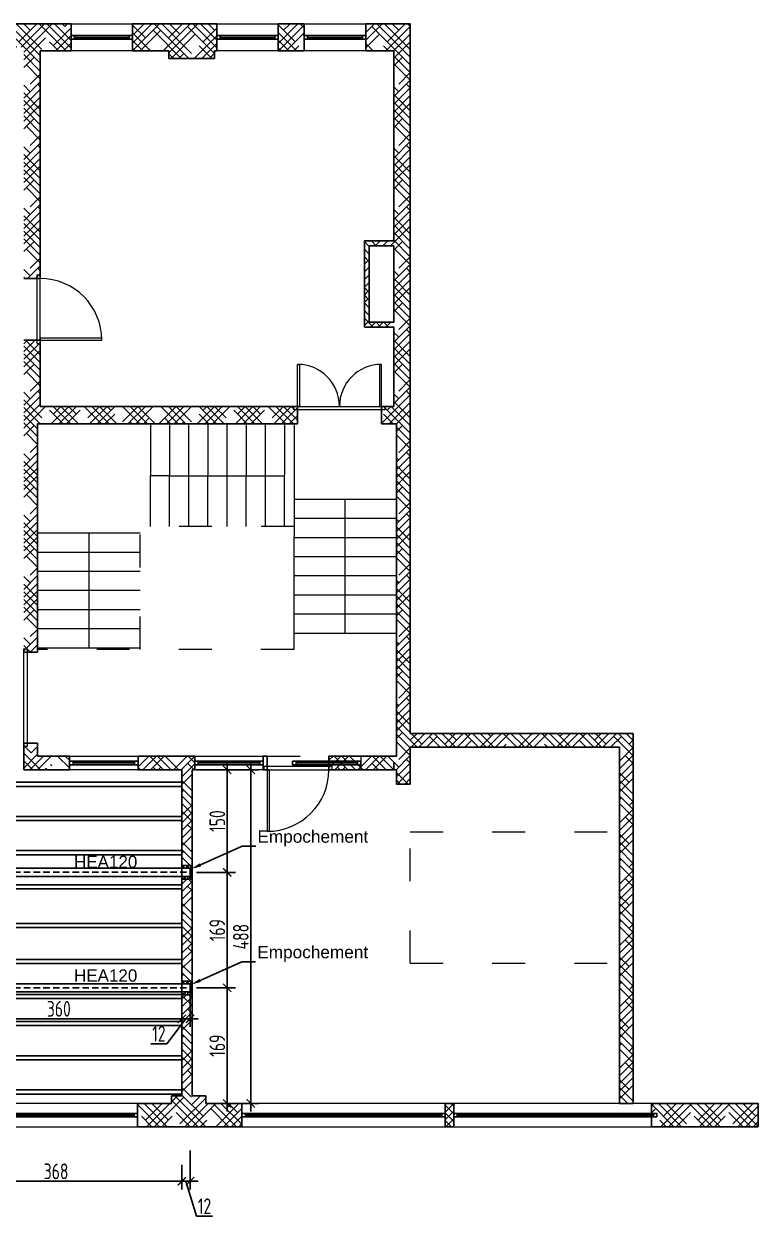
# Model space of a CAD drawing. Header units: millimetres. Extents: x -14819 to 43195, y -10328 to 20814.
# Drawn here: x 22505 to 23579, y 9050 to 10794 of the extents above; entities that cross this region are included whole.
import ezdxf
from ezdxf import colors
from ezdxf.entities.mleader import LeaderData, LeaderLine
from ezdxf.math import Vec2, Vec3

# ---------------------------------------------------------------- set-up
doc = ezdxf.new("R2010")
doc.units = ezdxf.units.MM
doc.header["$PDMODE"] = 3
doc.linetypes.add('ACAD_ISO03W100', pattern=[30, 12, -18])
doc.linetypes.add('CACHE', pattern=[9.525, 6.35, -3.175])
for name, color, linetype, lineweight in [('-SOCNA- Fer- Coffrage', 173, 'Continuous', 25), ('01 - Gros Oeuvre', 7, 'Continuous', 25), ('Escalier', 8, 'Continuous', 18), ('Menuiserie_cps', 7, 'Continuous', 15), ('MR_topo', 7, 'Continuous', 5), ('Mur_coupe', 7, 'Continuous', 25), ('Mur_projeté', 8, 'ACAD_ISO03W100', 18), ('Mur_vu', 8, 'Continuous', 18)]:
    doc.layers.add(name, color=color, linetype=linetype, lineweight=lineweight)
doc.layers.add('Menuiserie_seuil', color=8, linetype='Continuous', lineweight=9, plot=False)
doc.styles.add('-ST-Arial', font='arial.ttf')
doc.styles.add('-ST-Isocp', font='isocp.shx', dxfattribs={"width": 0.8})
doc.styles.add('Arial 1.0', font='arial.ttf', dxfattribs={"width": 0.99, "height": 0.2})
doc.linetypes.add('ZIGZAG', pattern='A,0.00254,-5.08,[131,ltypeshp.shx,S=5.08,R=0,X=-5.08,Y=0],-10.16,[131,ltypeshp.shx,S=5.08,R=180,X=5.08,Y=0],-5.08', length=20.32254)
doc.dimstyles.new('-ST-100s', dxfattribs={"dimtxt": 23, "dimasz": 12, "dimexe": 12, "dimexo": 15, "dimgap": 3, "dimtad": 1, "dimdec": 1, "dimrnd": 0.5, "dimdsep": 46, "dimtxsty": '-ST-Isocp', "dimblk": 'ARCHTICK', "dimcen": 5, "dimdle": 12, "dimclrd": 30, "dimclre": 30, "dimclrt": 6, "dimadec": 1, "dimazin": 0, "dimtfac": 1, "dimtdec": 1, "dimtofl": 0, "dimtmove": 0, "dimatfit": 3, "dimfxl": 45, "dimfxlon": 1, "dimtolj": 1, "dimtzin": 0, "dimlwd": -1, "dimarcsym": 0})
pattern_1 = [(45, (-44921.253, 11733.23), (16.8379802, 28.0633004), [127, -63.5]), (135, (-44921.253, 11733.23), (16.8379802, -28.0633004), [127, -63.5])]

# ---------------------------------------------------------------- blocks, each defined once
blk = doc.blocks.new('A$C06A332AF')
at = {"color": 8}
for points in [[(-1392.6, -575.6), (-1392.6, -580.6), (-1397.6, -580.6), (-1397.6, -575.6), (-1307.6, -575.6), (-1307.6, -580.6), (-1312.6, -580.6), (-1312.6, -575.6), (-1312.6, -578.1), (-1392.6, -578.1), (-1392.6, -580.6), (-1312.6, -580.6)], [(-1179.6, -575.6), (-1179.6, -580.6), (-1184.6, -580.6), (-1184.6, -575.6), (-1094.6, -575.6), (-1094.6, -580.6), (-1099.6, -580.6), (-1099.6, -575.6), (-1099.6, -578.1), (-1179.6, -578.1), (-1179.6, -580.6), (-1099.6, -580.6)], [(-1051.6, -575.6), (-1051.6, -580.6), (-1056.6, -580.6), (-1056.6, -575.6), (-966.6, -575.6), (-966.6, -580.6), (-971.6, -580.6), (-971.6, -575.6), (-971.6, -578.1), (-1051.6, -578.1), (-1051.6, -580.6), (-971.6, -580.6)], [(-1592.3, -2151.9), (-1592.3, -2156.9), (-1597.3, -2156.9), (-1597.3, -2151.9), (-1300.3, -2151.9), (-1300.3, -2156.9), (-1305.3, -2156.9), (-1305.3, -2151.9), (-1305.3, -2154.4), (-1592.3, -2154.4), (-1592.3, -2156.9), (-1305.3, -2156.9)], [(-1142.6, -2151.9), (-1142.6, -2156.9), (-1147.6, -2156.9), (-1147.6, -2151.9), (-850.6, -2151.9), (-850.6, -2156.9), (-855.6, -2156.9), (-855.6, -2151.9), (-855.6, -2154.4), (-1142.6, -2154.4), (-1142.6, -2156.9), (-855.6, -2156.9)], [(-833, -2151.9), (-833, -2156.9), (-838, -2156.9), (-838, -2151.9), (-541, -2151.9), (-541, -2156.9), (-546, -2156.9), (-546, -2151.9), (-546, -2154.4), (-833, -2154.4), (-833, -2156.9), (-546, -2156.9)]]:
    blk.add_lwpolyline(points, dxfattribs=at)
at = {"color": 9}
for points in [[(-1394.6, -1636.9), (-1394.6, -1641.9), (-1399.6, -1641.9), (-1399.6, -1636.9), (-1299.6, -1636.9), (-1299.6, -1641.9), (-1304.6, -1641.9), (-1304.6, -1636.9), (-1304.6, -1639.4), (-1394.6, -1639.4), (-1394.6, -1641.9), (-1304.6, -1641.9)], [(-1211.6, -1636.9), (-1211.6, -1641.9), (-1216.6, -1641.9), (-1216.6, -1636.9), (-1116.6, -1636.9), (-1116.6, -1641.9), (-1121.6, -1641.9), (-1121.6, -1636.9), (-1121.6, -1639.4), (-1211.6, -1639.4), (-1211.6, -1641.9), (-1121.6, -1641.9)], [(-1068.6, -1636.9), (-1068.6, -1641.9), (-1073.6, -1641.9), (-1073.6, -1636.9), (-973.6, -1636.9), (-973.6, -1641.9), (-978.6, -1641.9), (-978.6, -1636.9), (-978.6, -1639.4), (-1068.6, -1639.4), (-1068.6, -1641.9), (-978.6, -1641.9)]]:
    blk.add_lwpolyline(points, dxfattribs=at)
at = {"layer": 'Escalier', "color": 9}
for p, q in [((-1281.6, -1143.4), (-1281.9, -1293.4)), ((-1253.6, -1143.4), (-1253.9, -1293.4)), ((-1225.6, -1143.4), (-1225.9, -1293.5)), ((-1197.6, -1143.4), (-1197.9, -1293.5)), ((-1169.6, -1143.4), (-1169.9, -1293.6)), ((-1141.6, -1143.4), (-1141.9, -1293.6)), ((-1113.6, -1143.4), (-1113.9, -1293.7)), ((-1085.6, -1143.4), (-1085.9, -1293.7)), ((-1253.8, -1219.4), (-1281.8, -1219.4)), ((-1085.8, -1219.7), (-1253.8, -1219.7)), ((-1071.9, -1253.4), (-921.6, -1253.4)), ((-996.9, -1281.4), (-996.9, -1253.4)), ((-1071.9, -1281.4), (-921.6, -1281.4)), ((-996.9, -1449.4), (-996.9, -1281.4)), ((-1296.6, -1303.4, -195), (-1446.6, -1303.4, -195)), ((-1371.6, -1303.4, -195), (-1371.6, -1443.4, -195)), ((-1071.9, -1309.4), (-921.6, -1309.4)), ((-1296.6, -1331.4, -195), (-1446.6, -1331.4, -195)), ((-1071.9, -1337.4), (-921.6, -1337.4)), ((-1296.6, -1359.4, -195), (-1446.6, -1359.4, -195)), ((-1071.9, -1365.4), (-921.6, -1365.4)), ((-1296.6, -1387.4, -195), (-1446.6, -1387.4, -195)), ((-1071.9, -1393.4), (-921.6, -1393.4)), ((-1296.6, -1415.4, -195), (-1446.6, -1415.4, -195)), ((-1071.9, -1421.4), (-921.6, -1421.4)), ((-1296.6, -1443.4, -195), (-1446.6, -1443.4, -195)), ((-1371.6, -1443.4, -195), (-1371.5, -1471.4, -195)), ((-1071.9, -1449.4), (-921.6, -1449.4)), ((-1296.6, -1471.4, -195), (-1446.6, -1471.4, -195))]:
    blk.add_line(p, q, dxfattribs=at)
at = {"layer": 'Menuiserie_cps', "color": 9, "lineweight": 9}
for points in [[(-1352.6, -1017.9), (-1442.6, -1017.9), (-1442.6, -1020.9)], [(-1442.6, -1020.9), (-1352.6, -1020.9)], [(-1110.6, -1649.4), (-1110.6, -1739.4)], [(-1107.6, -1739.4), (-1107.6, -1649.4), (-1110.6, -1649.4)]]:
    blk.add_lwpolyline(points, dxfattribs=at)
for points in [[(-1066.6, -1117.9), (-1066.6, -1056.4), (-1063.6, -1056.4), (-1063.6, -1117.9)], [(-943.6, -1117.9), (-943.6, -1056.4), (-946.6, -1056.4), (-946.6, -1117.9)]]:
    blk.add_lwpolyline(points, close=True, dxfattribs=at)
at = {"layer": 'Menuiserie_cps', "color": 8, "lineweight": 9}
blk.add_arc((-1442.6, -1020.9), 90, 0, 90, dxfattribs=at)
at = {"layer": 'Menuiserie_cps', "color": 9, "lineweight": 9}
for centre, radius, start, end in [((-1066.6, -1117.9), 61.5, 0, 90), ((-943.6, -1117.9), 61.5, 90, 180), ((-1110.6, -1649.4), 90, 270, 0)]:
    blk.add_arc(centre, radius, start, end, dxfattribs=at)
at = {"layer": 'Menuiserie_seuil', "color": 8}
blk.add_lwpolyline([(-1442.6, -1025.9), (-1442.6, -925.9), (-1447.6, -925.9), (-1447.6, -1025.9)], close=True, dxfattribs=at)
at = {"layer": 'Menuiserie_seuil', "color": 9}
for points in [[(-1071.6, -1117.9), (-938.6, -1117.9), (-938.6, -1122.9), (-1071.6, -1122.9)], [(-1466.6, -1615.4), (-1466.6, -1472.4), (-1461.6, -1472.4), (-1461.6, -1615.4)], [(-1115.6, -1649.4), (-1015.6, -1649.4), (-1015.6, -1644.4), (-1115.6, -1644.4)]]:
    blk.add_lwpolyline(points, close=True, dxfattribs=at)
at = {"layer": 'Mur_projeté', "color": 9, "ltscale": 4}
for p, q in [((-1296.6, -1473.4, -390), (-1296.6, -1293.7, -390)), ((-1071.5, -1293.7), (-1296.6, -1293.7)), ((-1071.9, -1473.4), (-1446.6, -1473.4)), ((-1110.6, -1629.4), (-1020.6, -1629.4)), ((-973.6, -1629.4), (-973.6, -1649.4)), ((-901.6, -1740.3), (-595.6, -1740.3)), ((-901.6, -1932.4), (-901.6, -1740.3)), ((-901.6, -1932.4), (-595.6, -1932.4))]:
    blk.add_line(p, q, dxfattribs=at)
at = {"layer": 'Mur_vu', "color": 8}
for p, q in [((-1397.6, -558.4), (-1307.6, -558.4)), ((-1184.6, -558.4), (-1094.6, -558.4)), ((-1056.6, -558.4), (-966.6, -558.4)), ((-1307.6, -597.9), (-1397.6, -597.9)), ((-1094.6, -597.9), (-1184.6, -597.9)), ((-966.6, -597.9), (-1056.6, -597.9)), ((-1300.3, -2137.4), (-1597.3, -2137.4)), ((-850.6, -2137.4), (-1147.6, -2137.4)), ((-548.7, -2137.4), (-838, -2137.4)), ((-1597.3, -2171.4), (-1300.3, -2171.4)), ((-1147.6, -2171.4), (-850.6, -2171.4)), ((-838, -2171.4), (-548.7, -2171.4))]:
    blk.add_line(p, q, dxfattribs=at)
at = {"layer": 'Mur_vu', "color": 9}
for p, q in [((-1071.2, -1143.4), (-1071.9, -1473.4)), ((-1399.6, -1629.4), (-1299.6, -1629.4)), ((-1216.6, -1629.4), (-1116.6, -1629.4)), ((-1299.6, -1649.4), (-1399.6, -1649.4)), ((-1116.6, -1649.4), (-1216.6, -1649.4))]:
    blk.add_line(p, q, dxfattribs=at)
blk = doc.blocks.new('A$C56AA13D7')
at = {"layer": 'Mur_coupe', "color": 2}
for p, q in [((-1654.6, -2588.4), (-1397.6, -2588.4)), ((-1307.6, -2588.4), (-1184.6, -2588.4)), ((-1094.6, -2588.4), (-1056.6, -2588.4)), ((-966.6, -2588.4), (-901.6, -2588.4)), ((-901.6, -2588.4), (-901.6, -3626.3)), ((-901.6, -3626.3), (-575.6, -3626.3)), ((-575.6, -3626.3), (-575.6, -4167.4)), ((-901.6, -3700.4), (-901.6, -3646.3)), ((-901.6, -3646.3), (-595.6, -3646.3)), ((-595.6, -3646.3), (-595.6, -4167.4)), ((-921.6, -3679.4), (-921.6, -3700.4)), ((-921.6, -3700.4), (-901.6, -3700.4))]:
    blk.add_line(p, q, dxfattribs=at)
at = {"layer": 'Mur_coupe', "color": 2, "flags": 128}
for points in [[(-1397.6, -2627.9), (-1397.6, -2588.4)], [(-1307.6, -2627.9), (-1307.6, -2588.4)], [(-1184.6, -2627.9), (-1184.6, -2588.4)], [(-1094.6, -2627.9), (-1094.6, -2588.4)], [(-1056.6, -2627.9), (-1056.6, -2588.4)], [(-966.6, -2627.9), (-966.6, -2588.4)], [(-1442.6, -2627.9), (-1397.6, -2627.9)], [(-1442.6, -2960.9), (-1442.6, -2627.9)], [(-1307.6, -2627.9), (-1254.6, -2627.9)], [(-1254.6, -2627.9), (-1254.6, -2638.9)], [(-1187.6, -2627.9), (-1184.6, -2627.9)], [(-1187.6, -2627.9), (-1187.6, -2638.9)], [(-1094.6, -2627.9), (-1056.6, -2627.9)], [(-966.6, -2627.9), (-925.6, -2627.9)], [(-925.6, -2627.9), (-925.6, -2905.9)], [(-1254.6, -2638.9), (-1187.6, -2638.9)], [(-968.6, -2905.9), (-968.6, -3031.9)], [(-925.6, -2905.9), (-968.6, -2905.9)], [(-961.6, -2912.9), (-961.6, -3024.9)], [(-925.6, -2912.9), (-961.6, -2912.9)], [(-925.6, -2912.9), (-925.6, -3024.9)], [(-1442.6, -2960.9), (-1466.6, -2960.9)], [(-925.6, -3031.9), (-968.6, -3031.9)], [(-925.6, -3024.9), (-961.6, -3024.9)], [(-925.6, -3031.9), (-925.6, -3147.9)], [(-1442.6, -3050.9), (-1466.6, -3050.9)], [(-1442.6, -3147.9), (-1442.6, -3050.9)], [(-1066.6, -3147.9), (-1442.6, -3147.9)], [(-1066.6, -3173.4), (-1066.6, -3147.9)], [(-925.6, -3147.9), (-943.6, -3147.9)], [(-943.6, -3173.4), (-943.6, -3147.9)], [(-1066.6, -3173.4), (-1446.6, -3173.4)], [(-1446.6, -3507.4), (-1446.6, -3173.4)], [(-921.6, -3173.4), (-943.6, -3173.4)], [(-921.6, -3173.4), (-921.6, -3659.4)], [(-921.6, -3173.4), (-921.6, -3659.4)], [(-1446.6, -3507.4), (-1466.6, -3507.4)], [(-1399.6, -3679.4), (-1466.6, -3679.4), (-1466.6, -3640.4)], [(-1446.6, -3640.4), (-1466.6, -3640.4)], [(-1446.6, -3659.4), (-1446.6, -3640.4)], [(-1399.6, -3659.4), (-1446.6, -3659.4)], [(-1399.6, -3659.4), (-1399.6, -3679.4)], [(-1216.6, -3659.4), (-1299.6, -3659.4)], [(-1299.6, -3659.4), (-1299.6, -3679.4)], [(-1216.6, -3659.4), (-1216.6, -3679.4)], [(-1110.6, -3659.4), (-1116.6, -3659.4)], [(-1116.6, -3659.4), (-1116.6, -3679.4)], [(-1110.6, -3679.4), (-1110.6, -3659.4)], [(-921.6, -3659.4), (-1020.6, -3659.4)], [(-1020.6, -3679.4), (-1020.6, -3659.4)], [(-1235.6, -3679.4), (-1299.6, -3679.4)], [(-1216.6, -3679.4), (-1220.6, -3679.4)], [(-1110.6, -3679.4), (-1116.6, -3679.4)], [(-921.6, -3679.4), (-1020.6, -3679.4)], [(-1300.3, -4167.4), (-1250.6, -4167.4)], [(-1300.3, -4167.4), (-1300.3, -4201.4)], [(-1250.6, -4156.4), (-1235.6, -4156.4)], [(-1220.6, -4156.4), (-1200.6, -4156.4)], [(-1200.6, -4167.4), (-1147.6, -4167.4)], [(-1147.6, -4167.4), (-1147.6, -4201.4)], [(-850.6, -4167.4), (-838, -4167.4)], [(-850.6, -4167.4), (-850.6, -4201.4)], [(-838, -4167.4), (-838, -4201.4)], [(-575.6, -4167.4), (-595.6, -4167.4)], [(-548.7, -4167.4), (-392.9, -4167.4)], [(-548.7, -4167.4), (-548.7, -4201.4)], [(-392.9, -4167.4), (-392.9, -4201)], [(-1300.3, -4201.4), (-1147.6, -4201.4)], [(-850.6, -4201.4), (-838, -4201.4)], [(-548.7, -4201.4), (-392.9, -4201.4)]]:
    blk.add_lwpolyline(points, dxfattribs=at)
at = {"layer": 'Mur_coupe', "color": 2, "elevation": -195, "flags": 128}
for points in [[(-1235.6, -4156.4), (-1235.6, -3679.4)], [(-1220.6, -4156.4), (-1220.6, -3679.4)], [(-1250.6, -4167.4), (-1250.6, -4156.4)], [(-1200.6, -4167.4), (-1200.6, -4156.4)]]:
    blk.add_lwpolyline(points, dxfattribs=at)
blk = doc.blocks.new('_ArchTick')
at = {"color": 0, "linetype": 'ByBlock', "const_width": 0.15}
blk.add_lwpolyline([(-0.5, -0.5), (0.5, 0.5)], dxfattribs=at)
blk = doc.blocks.new('*D523')
at = {"layer": '-SOCNA- Fer- Coffrage', "color": 30, "lineweight": -2, "ltscale": 1.5, "transparency": 16777216}
for p, q in [((36107.8, -6276.6), (36107.8, -6333.6)), ((36475.6, -6297.6), (36475.6, -6333.6))]:
    blk.add_line(p, q, dxfattribs=at)
at = {"layer": '-SOCNA- Fer- Coffrage', "color": 30, "ltscale": 1.5, "transparency": 16777216}
blk.add_line((36095.8, -6321.6), (36487.6, -6321.6), dxfattribs=at)
at = {"layer": 'Defpoints', "color": 0, "ltscale": 1.5, "transparency": 16777216}
for p in [(36107.8, -6134.4), (36475.6, -6174.5, -195), (36475.6, -6321.6)]:
    blk.add_point(p, dxfattribs=at)
at = {"layer": '-SOCNA- Fer- Coffrage', "color": 30, "ltscale": 1.5, "transparency": 16777216, "xscale": 12, "yscale": 12, "zscale": 12, "rotation": 180}
blk.add_blockref('_ArchTick', (36107.8, -6321.6), dxfattribs=at)
at = {"layer": '-SOCNA- Fer- Coffrage', "color": 30, "ltscale": 1.5, "transparency": 16777216, "xscale": 12, "yscale": 12, "zscale": 12}
blk.add_blockref('_ArchTick', (36475.6, -6321.6), dxfattribs=at)
at = {"layer": '-SOCNA- Fer- Coffrage', "color": 6, "ltscale": 1.5, "transparency": 16777216, "insert": (36291.7, -6307.1), "char_height": 23, "attachment_point": 5, "style": '-ST-Isocp'}
blk.add_mtext('\\A1;368', dxfattribs=at)
blk = doc.blocks.new('*D524')
at = {"layer": '-SOCNA- Fer- Coffrage', "color": 30, "lineweight": -2, "ltscale": 1.5, "transparency": 16777216}
for p, q in [((36487.6, -6276.6), (36487.6, -6333.6)), ((36475.6, -6297.6), (36475.6, -6333.6))]:
    blk.add_line(p, q, dxfattribs=at)
at = {"layer": '-SOCNA- Fer- Coffrage', "color": 30, "ltscale": 1.5, "transparency": 16777216}
for p, q in [((36463.6, -6321.6), (36499.6, -6321.6)), ((36481.6, -6321.6), (36496.9, -6372.6)), ((36496.9, -6372.6), (36520.5, -6372.6))]:
    blk.add_line(p, q, dxfattribs=at)
at = {"layer": 'Defpoints', "color": 0, "ltscale": 1.5, "transparency": 16777216}
for p in [(36487.6, -6044.8), (36475.6, -6174.5, -195), (36487.6, -6321.6)]:
    blk.add_point(p, dxfattribs=at)
at = {"layer": '-SOCNA- Fer- Coffrage', "color": 30, "ltscale": 1.5, "transparency": 16777216, "xscale": 12, "yscale": 12, "zscale": 12, "rotation": 180}
blk.add_blockref('_ArchTick', (36475.6, -6321.6), dxfattribs=at)
at = {"layer": '-SOCNA- Fer- Coffrage', "color": 30, "ltscale": 1.5, "transparency": 16777216, "xscale": 12, "yscale": 12, "zscale": 12}
blk.add_blockref('_ArchTick', (36487.6, -6321.6), dxfattribs=at)
at = {"layer": '-SOCNA- Fer- Coffrage', "color": 6, "ltscale": 1.5, "transparency": 16777216, "insert": (36508.7, -6358.1), "char_height": 23, "attachment_point": 5, "style": '-ST-Isocp'}
blk.add_mtext('\\A1;12', dxfattribs=at)
blk = doc.blocks.new('*D525')
at = {"layer": '-SOCNA- Fer- Coffrage', "color": 30, "lineweight": -2, "ltscale": 1.5, "transparency": 16777216}
for p, q in [((36496.9, -5719.8), (36553.9, -5719.8)), ((36496.9, -5869.8), (36553.9, -5869.8))]:
    blk.add_line(p, q, dxfattribs=at)
at = {"layer": '-SOCNA- Fer- Coffrage', "color": 30, "ltscale": 1.5, "transparency": 16777216}
blk.add_line((36541.9, -5707.8), (36541.9, -5881.8), dxfattribs=at)
at = {"layer": 'Defpoints', "color": 0, "ltscale": 1.5, "transparency": 16777216}
for p in [(36459.3, -5719.8), (36459.3, -5869.8), (36541.9, -5869.8)]:
    blk.add_point(p, dxfattribs=at)
at = {"layer": '-SOCNA- Fer- Coffrage', "color": 30, "ltscale": 1.5, "transparency": 16777216, "xscale": 12, "yscale": 12, "zscale": 12}
for p, rotation in [((36541.9, -5719.8), 90), ((36541.9, -5869.8), 270)]:
    blk.add_blockref('_ArchTick', p, dxfattribs=dict(at, rotation=rotation))
at = {"layer": '-SOCNA- Fer- Coffrage', "color": 6, "ltscale": 1.5, "transparency": 16777216, "insert": (36527.4, -5794.8), "char_height": 23, "attachment_point": 5, "rotation": 90, "style": '-ST-Isocp'}
blk.add_mtext('\\A1;150', dxfattribs=at)
blk = doc.blocks.new('*D526')
at = {"layer": '-SOCNA- Fer- Coffrage', "color": 30, "ltscale": 1.5, "transparency": 16777216}
blk.add_line((36541.9, -5857.8), (36541.9, -6050.8), dxfattribs=at)
at = {"layer": '-SOCNA- Fer- Coffrage', "color": 30, "lineweight": -2, "ltscale": 1.5, "transparency": 16777216}
for p, q in [((36496.9, -5869.8), (36553.9, -5869.8)), ((36496.9, -6038.8), (36553.9, -6038.8))]:
    blk.add_line(p, q, dxfattribs=at)
at = {"layer": 'Defpoints', "color": 0, "ltscale": 1.5, "transparency": 16777216}
for p in [(36459.3, -5869.8), (36449.2, -6038.8), (36541.9, -6038.8)]:
    blk.add_point(p, dxfattribs=at)
at = {"layer": '-SOCNA- Fer- Coffrage', "color": 30, "ltscale": 1.5, "transparency": 16777216, "xscale": 12, "yscale": 12, "zscale": 12}
for p, rotation in [((36541.9, -5869.8), 90), ((36541.9, -6038.8), 270)]:
    blk.add_blockref('_ArchTick', p, dxfattribs=dict(at, rotation=rotation))
at = {"layer": '-SOCNA- Fer- Coffrage', "color": 6, "ltscale": 1.5, "transparency": 16777216, "insert": (36527.4, -5954.3), "char_height": 23, "attachment_point": 5, "rotation": 90, "style": '-ST-Isocp'}
blk.add_mtext('\\A1;169', dxfattribs=at)
blk = doc.blocks.new('*D527')
at = {"layer": '-SOCNA- Fer- Coffrage', "color": 30, "ltscale": 1.5, "transparency": 16777216}
blk.add_line((36541.9, -6026.8), (36541.9, -6219.8), dxfattribs=at)
at = {"layer": '-SOCNA- Fer- Coffrage', "color": 30, "lineweight": -2, "ltscale": 1.5, "transparency": 16777216}
for p, q in [((36496.9, -6038.8), (36553.9, -6038.8)), ((36528.9, -6207.8), (36553.9, -6207.8))]:
    blk.add_line(p, q, dxfattribs=at)
at = {"layer": 'Defpoints', "color": 0, "ltscale": 1.5, "transparency": 16777216}
for p in [(36449.2, -6038.8), (36513.9, -6207.8), (36541.9, -6207.8)]:
    blk.add_point(p, dxfattribs=at)
at = {"layer": '-SOCNA- Fer- Coffrage', "color": 30, "ltscale": 1.5, "transparency": 16777216, "xscale": 12, "yscale": 12, "zscale": 12}
for p, rotation in [((36541.9, -6038.8), 90), ((36541.9, -6207.8), 270)]:
    blk.add_blockref('_ArchTick', p, dxfattribs=dict(at, rotation=rotation))
at = {"layer": '-SOCNA- Fer- Coffrage', "color": 6, "ltscale": 1.5, "transparency": 16777216, "insert": (36527.4, -6123.3), "char_height": 23, "attachment_point": 5, "rotation": 90, "style": '-ST-Isocp'}
blk.add_mtext('\\A1;169', dxfattribs=at)
blk = doc.blocks.new('*D528')
at = {"layer": '-SOCNA- Fer- Coffrage', "color": 30, "lineweight": -2, "ltscale": 1.5, "transparency": 16777216}
for p, q in [((36531.3, -5719.8), (36588.3, -5719.8)), ((36531.3, -6207.8), (36588.3, -6207.8))]:
    blk.add_line(p, q, dxfattribs=at)
at = {"layer": '-SOCNA- Fer- Coffrage', "color": 30, "ltscale": 1.5, "transparency": 16777216}
blk.add_line((36576.3, -6219.8), (36576.3, -5707.8), dxfattribs=at)
at = {"layer": 'Defpoints', "color": 0, "ltscale": 1.5, "transparency": 16777216}
for p in [(36490.6, -5719.8), (36576.3, -5719.8), (36510.6, -6207.8)]:
    blk.add_point(p, dxfattribs=at)
at = {"layer": '-SOCNA- Fer- Coffrage', "color": 30, "ltscale": 1.5, "transparency": 16777216, "xscale": 12, "yscale": 12, "zscale": 12}
for p, rotation in [((36576.3, -5719.8), 90), ((36576.3, -6207.8), 270)]:
    blk.add_blockref('_ArchTick', p, dxfattribs=dict(at, rotation=rotation))
at = {"layer": '-SOCNA- Fer- Coffrage', "color": 6, "ltscale": 1.5, "transparency": 16777216, "insert": (36561.8, -5963.8), "char_height": 23, "attachment_point": 5, "rotation": 90, "style": '-ST-Isocp'}
blk.add_mtext('\\A1;488', dxfattribs=at)
blk = doc.blocks.new('*D543')
at = {"layer": '-SOCNA- Fer- Coffrage', "color": 30, "lineweight": -2, "ltscale": 1.5, "transparency": 16777216}
for p, q in [((36475.6, -6050.9), (36475.6, -6095.9)), ((36115.8, -6077.6), (36115.8, -6095.9))]:
    blk.add_line(p, q, dxfattribs=at)
at = {"layer": '-SOCNA- Fer- Coffrage', "color": 30, "ltscale": 1.5, "transparency": 16777216}
blk.add_line((36103.8, -6083.9), (36487.6, -6083.9), dxfattribs=at)
at = {"layer": 'Defpoints', "color": 0, "ltscale": 1.5, "transparency": 16777216}
for p in [(36475.6, -6035.9), (36115.8, -6062.6), (36475.6, -6083.9)]:
    blk.add_point(p, dxfattribs=at)
at = {"layer": '-SOCNA- Fer- Coffrage', "color": 30, "ltscale": 1.5, "transparency": 16777216, "xscale": 12, "yscale": 12, "zscale": 12, "rotation": 180}
blk.add_blockref('_ArchTick', (36115.8, -6083.9), dxfattribs=at)
at = {"layer": '-SOCNA- Fer- Coffrage', "color": 30, "ltscale": 1.5, "transparency": 16777216, "xscale": 12, "yscale": 12, "zscale": 12}
blk.add_blockref('_ArchTick', (36475.6, -6083.9), dxfattribs=at)
at = {"layer": '-SOCNA- Fer- Coffrage', "color": 6, "ltscale": 1.5, "transparency": 16777216, "insert": (36295.7, -6069.4), "char_height": 23, "attachment_point": 5, "style": '-ST-Isocp'}
blk.add_mtext('\\A1;360', dxfattribs=at)
blk = doc.blocks.new('*D544')
at = {"layer": '-SOCNA- Fer- Coffrage', "color": 30, "lineweight": -2, "ltscale": 1.5, "transparency": 16777216}
for p, q in [((36475.6, -6050.9), (36475.6, -6095.9)), ((36487.6, -6050.9), (36487.6, -6095.9))]:
    blk.add_line(p, q, dxfattribs=at)
at = {"layer": '-SOCNA- Fer- Coffrage', "color": 30, "ltscale": 1.5, "transparency": 16777216}
for p, q in [((36481.6, -6083.9), (36453.7, -6120.4)), ((36463.6, -6083.9), (36499.6, -6083.9)), ((36453.7, -6120.4), (36430.1, -6120.4))]:
    blk.add_line(p, q, dxfattribs=at)
at = {"layer": 'Defpoints', "color": 0, "ltscale": 1.5, "transparency": 16777216}
for p in [(36475.6, -6035.9), (36487.6, -6035.9), (36487.6, -6083.9)]:
    blk.add_point(p, dxfattribs=at)
at = {"layer": '-SOCNA- Fer- Coffrage', "color": 30, "ltscale": 1.5, "transparency": 16777216, "xscale": 12, "yscale": 12, "zscale": 12, "rotation": 180}
blk.add_blockref('_ArchTick', (36475.6, -6083.9), dxfattribs=at)
at = {"layer": '-SOCNA- Fer- Coffrage', "color": 30, "ltscale": 1.5, "transparency": 16777216, "xscale": 12, "yscale": 12, "zscale": 12}
blk.add_blockref('_ArchTick', (36487.6, -6083.9), dxfattribs=at)
at = {"layer": '-SOCNA- Fer- Coffrage', "color": 6, "ltscale": 1.5, "transparency": 16777216, "insert": (36441.9, -6105.9), "char_height": 23, "attachment_point": 5, "style": '-ST-Isocp'}
blk.add_mtext('\\A1;12', dxfattribs=at)
blk = doc.blocks.new('A$C43363a75')
at = {"layer": '-SOCNA- Fer- Coffrage', "ltscale": 1.5}
h = blk.add_hatch(dxfattribs=at)
h.set_pattern_fill('HOUND', color=8, scale=5, angle=45)
h.set_pattern_definition(pattern_1)
h.paths.add_polyline_path([(2148.53, 1619.14), (1891.53, 1619.14), (1891.53, 1585.14), (2079.53, 1585.14), (2079.53, 1246.64), (2103.53, 1246.64), (2103.53, 1579.64), (2148.53, 1579.64)])
h = blk.add_hatch(dxfattribs=at)
h.set_pattern_fill('HOUND', color=8, scale=5, angle=45)
h.set_pattern_definition(pattern_1)
h.paths.add_polyline_path([(2361.53, 1619.14), (2238.53, 1619.14), (2238.53, 1579.64), (2291.53, 1579.64), (2291.53, 1568.64), (2358.53, 1568.64), (2358.53, 1579.64), (2361.53, 1579.64)])
h = blk.add_hatch(dxfattribs=at)
h.set_pattern_fill('HOUND', color=8, scale=5, angle=45)
h.set_pattern_definition(pattern_1)
h.paths.add_polyline_path([(2489.53, 1619.14), (2451.53, 1619.14), (2451.53, 1579.64), (2489.53, 1579.64)])
h = blk.add_hatch(dxfattribs=at)
h.set_pattern_fill('HOUND', color=8, scale=5, angle=45)
h.set_pattern_definition(pattern_1)
h.paths.add_polyline_path([(2970.55, 581.2), (2644.53, 581.2), (2644.53, 1619.14), (2579.53, 1619.14), (2579.53, 1579.64), (2620.53, 1579.64), (2620.53, 1301.64), (2577.53, 1301.64), (2577.53, 1175.64), (2620.53, 1175.64), (2620.53, 1059.64), (2602.53, 1059.64), (2602.53, 1034.14), (2624.53, 1034.14), (2624.53, 548.14), (2525.53, 548.14), (2525.53, 528.14), (2624.53, 528.14), (2624.53, 507.14), (2644.53, 507.14), (2644.53, 561.2), (2950.55, 561.2), (2950.55, 40.14), (2970.55, 40.14)])
h.paths.add_polyline_path([(2620.53, 1182.64), (2584.53, 1182.64), (2584.53, 1294.64), (2620.53, 1294.64)], flags=16)
h = blk.add_hatch(dxfattribs=at)
h.set_pattern_fill('HOUND', color=8, scale=5, angle=45)
h.set_pattern_definition(pattern_1)
h.paths.add_polyline_path([(2099.53, 1034.14), (2479.53, 1034.14), (2479.53, 1059.64), (2103.53, 1059.64), (2103.53, 1156.64), (2079.53, 1156.64), (2079.53, 700.14), (2099.53, 700.14)])
h = blk.add_hatch(dxfattribs=at)
h.set_pattern_fill('HOUND', color=8, scale=5, angle=45)
h.set_pattern_definition(pattern_1)
h.paths.add_polyline_path([(2310.56, 219.14), (2324.56, 219.14), (2324.56, 199.14), (2310.56, 199.14), (2310.56, 51.14), (2295.56, 51.14), (2295.56, 40.14), (2245.77, 40.14), (2245.77, 6.14), (2398.55, 6.14), (2398.55, 40.14), (2345.56, 40.14), (2345.56, 51.14), (2325.56, 51.14), (2325.56, 528.14), (2329.53, 528.14), (2329.53, 548.14), (2246.53, 548.14), (2246.53, 528.14), (2310.56, 528.14), (2310.56, 388.14), (2324.56, 388.14), (2324.56, 368.14), (2310.56, 368.14)])
h = blk.add_hatch(dxfattribs=at)
h.set_pattern_fill('AR-CONC', color=30, scale=0.05)
h.set_pattern_definition([(50, (-32737.977, 6247.891), (9.1092334, -0.7969543), [0.9525, -10.4775]), (355, (-32737.977, 6247.891), (-1.762171, 9.5528423), [0.762, -8.3820292]), (100.451445, (-32737.218, 6247.8244), (7.3470624, 8.7558876), [0.8095004, -8.9045122]), (46.1842, (-32737.977, 6250.431), (13.553952, -2.1021164), [1.42875, -15.71625]), (96.635558, (-32736.847, 6250.256), (11.8702067, 12.371306), [1.214251, -13.3567804]), (351.18415, (-32737.977, 6250.431), (11.8702067, 12.371306), [1.1429984, -12.5729866]), (21, (-32736.707, 6249.796), (7.5807196, -5.1132599), [0.9525, -10.4775]), (326, (-32736.707, 6249.796), (3.0901014, 9.2093983), [0.762, -8.382]), (71.451445, (-32736.075, 6249.37), (10.670821, 4.0961384), [0.8095004, -8.904497]), (37.5, (-32737.9767, 6247.891), (0.15443016, 4.22775194), [0, -8.2804, 0, -8.509, 0, -8.41375]), (7.5, (-32737.9767, 6247.891), (3.3409831, 5.00902874), [0, -4.8514, 0, -8.0899, 0, -3.20675]), (327.5, (-32740.8088, 6247.891), (6.77952976, -0.2864372), [0, -3.175, 0, -9.906, 0, -13.1445]), (317.5, (-32742.079, 6247.891), (7.4064591, 1.2713246), [0, -4.1275, 0, -6.5786, 0, -9.3345])])
h.paths.add_polyline_path([(2310.56, 372.14), (2310.56, 368.14), (2324.56, 368.14), (2324.56, 388.14), (2310.56, 388.14), (2310.56, 384.14), (2322.56, 384.14), (2322.56, 372.14)])
h = blk.add_hatch(dxfattribs=at)
h.set_pattern_fill('AR-CONC', color=30, scale=0.05)
h.set_pattern_definition([(50, (-32737.977, 6078.891), (9.1092334, -0.7969543), [0.9525, -10.4775]), (355, (-32737.977, 6078.891), (-1.762171, 9.5528423), [0.762, -8.3820292]), (100.451445, (-32737.218, 6078.8244), (7.3470624, 8.7558876), [0.8095004, -8.9045122]), (46.1842, (-32737.977, 6081.431), (13.553952, -2.1021164), [1.42875, -15.71625]), (96.635558, (-32736.847, 6081.256), (11.8702067, 12.371306), [1.214251, -13.3567804]), (351.18415, (-32737.977, 6081.431), (11.8702067, 12.371306), [1.1429984, -12.5729866]), (21, (-32736.707, 6080.796), (7.5807196, -5.1132599), [0.9525, -10.4775]), (326, (-32736.707, 6080.796), (3.0901014, 9.2093983), [0.762, -8.382]), (71.451445, (-32736.075, 6080.37), (10.670821, 4.0961384), [0.8095004, -8.904497]), (37.5, (-32737.9767, 6078.891), (0.15443016, 4.22775194), [0, -8.2804, 0, -8.509, 0, -8.41375]), (7.5, (-32737.9767, 6078.891), (3.3409831, 5.00902874), [0, -4.8514, 0, -8.0899, 0, -3.20675]), (327.5, (-32740.8088, 6078.891), (6.77952976, -0.2864372), [0, -3.175, 0, -9.906, 0, -13.1445]), (317.5, (-32742.079, 6078.891), (7.4064591, 1.2713246), [0, -4.1275, 0, -6.5786, 0, -9.3345])])
h.paths.add_polyline_path([(2310.56, 203.14), (2310.56, 199.14), (2324.56, 199.14), (2324.56, 219.14), (2310.56, 219.14), (2310.56, 215.14), (2322.56, 215.14), (2322.56, 203.14)])
h = blk.add_hatch(dxfattribs=at)
h.set_pattern_fill('HOUND', color=8, scale=5, angle=45)
h.set_pattern_definition(pattern_1)
h.paths.add_polyline_path([(2708.13, 40.14), (2695.55, 40.14), (2695.55, 6.14), (2708.13, 6.14)])
h = blk.add_hatch(dxfattribs=at)
h.set_pattern_fill('HOUND', color=8, scale=5, angle=45)
h.set_pattern_definition(pattern_1)
h.paths.add_polyline_path([(3153.23, 40.14), (2997.42, 40.14), (2997.42, 6.14), (3153.26, 6.14)])
at = {"layer": '-SOCNA- Fer- Coffrage', "color": 8, "ltscale": 1.5}
for p, q in [((2090.39, 552.81), (2079.53, 563.67)), ((2090.39, 552.81), (2099.53, 561.95)), ((2103.84, 528.14), (2079.53, 552.44)), ((2079.53, 530.73), (2099.53, 550.73)), ((2092.61, 528.14), (2079.53, 541.22)), ((2088.16, 528.14), (2108.16, 548.14)), ((2099.39, 528.14), (2119.39, 548.14)), ((2146.53, 530.34), (2128.74, 548.14)), ((2146.53, 541.57), (2139.96, 548.14)), ((2140.9, 547.2), (2141.84, 548.14)), ((2081.39, 528.14), (2079.53, 529.99)), ((2110.61, 528.14), (2112.84, 530.36)), ((2120.51, 533.91), (2118.45, 535.97)), ((2144.29, 528.14), (2146.53, 530.38))]:
    blk.add_line(p, q, dxfattribs=at)
at = {"layer": '-SOCNA- Fer- Coffrage', "color": 244, "ltscale": 1.5}
blk.add_line((2620.53, 539.14), (2620.53, 529.14), dxfattribs=at)
at = {"layer": '-SOCNA- Fer- Coffrage', "color": 15, "ltscale": 1.5}
for p, q in [((2310.56, 509.91), (875.53, 509.91)), ((2310.56, 503.91), (875.53, 503.91)), ((2310.56, 459.91), (875.53, 459.91)), ((2310.56, 453.91), (875.53, 453.91)), ((2310.56, 409.91), (875.53, 409.91)), ((2310.56, 403.91), (875.53, 403.91)), ((2310.56, 359.91), (875.53, 359.91)), ((2310.56, 353.91), (875.53, 353.91)), ((2310.56, 303.27), (875.53, 303.27)), ((2310.56, 297.27), (875.53, 297.27)), ((2310.56, 250.61), (875.53, 250.61)), ((2310.56, 244.61), (875.53, 244.61)), ((2310.56, 199.57), (875.53, 199.57)), ((2310.56, 193.57), (875.53, 193.57)), ((2310.56, 159.91), (875.53, 159.91)), ((2310.56, 153.91), (875.53, 153.91)), ((2310.56, 109.91), (875.53, 109.91)), ((2310.56, 103.91), (875.53, 103.91)), ((2310.56, 59.91), (875.53, 59.91)), ((2310.56, 53.91), (875.53, 53.91))]:
    blk.add_line(p, q, dxfattribs=at)
at = {"layer": '-SOCNA- Fer- Coffrage', "color": 172, "ltscale": 1.5}
for p, q in [((1950.77, 384.14), (2322.56, 384.14)), ((2322.56, 384.14), (2322.56, 372.14)), ((1950.77, 372.14), (2322.56, 372.14)), ((1950.77, 215.14), (2322.56, 215.14)), ((2322.56, 215.14), (2322.56, 203.14)), ((1950.77, 203.14), (2322.56, 203.14))]:
    blk.add_line(p, q, dxfattribs=at)
at = {"layer": '-SOCNA- Fer- Coffrage', "color": 172, "linetype": 'CACHE', "ltscale": 1.5}
for p, q in [((1950.77, 378.14), (2322.56, 378.14)), ((1950.77, 209.14), (2322.56, 209.14))]:
    blk.add_line(p, q, dxfattribs=at)
at = {"layer": '-SOCNA- Fer- Coffrage', "color": 1, "linetype": 'ZIGZAG', "ltscale": 0.2}
for points in [[(2310.56, 368.14), (2324.56, 368.14), (2324.56, 388.14), (2310.56, 388.14)], [(2310.56, 199.14), (2324.56, 199.14), (2324.56, 219.14), (2310.56, 219.14)]]:
    blk.add_lwpolyline(points, dxfattribs=at)
at = {"layer": '-SOCNA- Fer- Coffrage', "color": 2, "ltscale": 1.5}
for name, p in [('A$C56AA13D7', (3546.12, 4207.51)), ('A$C06A332AF', (3546.12, 2177.51))]:
    blk.add_blockref(name, p, dxfattribs=at)
at = {"layer": 'MR_topo', "color": 1, "style": 'Arial 1.0', "width": 0.99}
for p in [(2152.76, 384.47), (2152.76, 218.2)]:
    blk.add_text('HEA120', height=18, rotation=0, dxfattribs=at).set_placement(p)
at = {"layer": '-SOCNA- Fer- Coffrage', "color": 173, "ltscale": 1.5}
for base, p1, p2, picture, middle in [((2376.9, 378.14), (2294.28, 528.14), (2294.28, 378.14), '*D525', (2362.4, 453.14)), ((2411.27, 528.14), (2345.56, 40.14), (2325.56, 528.14), '*D528', (2396.77, 284.14))]:
    dim = blk.add_linear_dim(base=base, p1=p1, p2=p2, angle=90, dimstyle='-ST-100s', dxfattribs=at)
    dim.commit()
    dim.dimension.update_dxf_attribs({"geometry": picture, "text_midpoint": middle, "insert": (-34165, 6247.89)})
for base, p1, p2, picture, middle in [((2376.9, 209.14), (2294.28, 378.14), (2284.15, 209.14), '*D526', (2362.4, 293.64)), ((2376.9, 40.14), (2284.15, 209.14), (2348.94, 40.14), '*D527', (2362.4, 124.64))]:
    dim = blk.add_linear_dim(base=base, p1=p1, p2=p2, angle=90, dimstyle='-ST-100s', override={"dimtmove": 1}, dxfattribs=at)
    dim.commit()
    dim.dimension.update_dxf_attribs({"geometry": picture, "text_midpoint": middle, "insert": (-34165, 6247.89)})
for base, p1, p2, override, picture, middle in [((2310.56, 164.04), (1950.77, 185.26), (2310.56, 212), {"dimtmove": 1}, '*D543', (2130.67, 178.54)), ((2322.56, -73.73), (2310.56, 73.44, -195), (2322.56, 203.14), {"dimrnd": 1, "dimtmove": 1}, '*D524', (2334.86, -110.24)), ((2310.56, -73.73), (1942.77, 113.54), (2310.56, 73.44, -195), {"dimrnd": 1, "dimtmove": 1}, '*D523', (2126.67, -59.23))]:
    dim = blk.add_linear_dim(base=base, p1=p1, p2=p2, dimstyle='-ST-100s', override=override, dxfattribs=at)
    dim.commit()
    dim.dimension.update_dxf_attribs({"geometry": picture, "text_midpoint": middle, "insert": (-34165, 6247.89)})
dim = blk.add_linear_dim(base=(2322.56, 164.04), p1=(2310.56, 212), p2=(2322.56, 212), dimstyle='-ST-100s', override={"dimtmove": 1}, dxfattribs=at)
dim.commit()
dim.dimension.update_dxf_attribs({"geometry": '*D544', "text_midpoint": (2285.73, 127.54), "dimtype": 128, "insert": (-34165, 6247.89)})
at = {"layer": '-SOCNA- Fer- Coffrage', "color": 1, "ltscale": 1.5}
ml = blk.add_multileader_mtext('Standard', dxfattribs=at)
ml.set_content('Empochement', color=1, style='-ST-Arial')
ml.set_leader_properties(color=1, linetype='ByLayer', lineweight=-1)
ml.build(insert=Vec2(0, 0))
ml.multileader.update_dxf_attribs({"text_left_attachment_type": 7, "text_right_attachment_type": 7, "dogleg_length": 20, "arrow_head_size": 15})
ctx = ml.context
ctx.base_point, ctx.char_height, ctx.arrow_head_size, ctx.landing_gap_size, ctx.plane_origin = Vec3(2418.58, 416.46), 18, 15, 2.5, Vec3(2117.38, 331.83)
ctx.left_attachment, ctx.right_attachment = 7, 7
notes = []
notes.append((ctx, [(0, (1, 1, 0), (2398.58, 416.46), (1, 0), 20, [(0, [(2323.98, 382.94)], 0, [])])]))
ctx.mtext.insert, ctx.mtext.width, ctx.mtext.defined_height, ctx.mtext.flow_direction = Vec3(2421.08, 439.46), 0.3335, 42.46, 5
ml = blk.add_multileader_mtext('Standard', dxfattribs=at)
ml.set_content('Empochement', color=1, style='-ST-Arial')
ml.set_leader_properties(color=1, linetype='ByLayer', lineweight=-1)
ml.build(insert=Vec2(0, 0))
ml.multileader.update_dxf_attribs({"text_left_attachment_type": 7, "text_right_attachment_type": 7, "dogleg_length": 20, "arrow_head_size": 15})
ctx = ml.context
ctx.base_point, ctx.char_height, ctx.arrow_head_size, ctx.landing_gap_size, ctx.plane_origin = Vec3(2418.38, 247.46), 18, 15, 2.5, Vec3(2117.19, 162.83)
ctx.left_attachment, ctx.right_attachment = 7, 7
notes.append((ctx, [(0, (1, 1, 0), (2398.38, 247.46), (1, 0), 20, [(0, [(2323.78, 213.94)], 0, [])])]))
ctx.mtext.insert, ctx.mtext.width, ctx.mtext.defined_height, ctx.mtext.flow_direction = Vec3(2420.88, 270.46), 0.3335, 42.46, 5
for ctx, leaders in notes:
    for number, flags, end, landing, length, lines in leaders:
        leader = LeaderData()
        leader.index, (leader.has_last_leader_line, leader.has_dogleg_vector, leader.attachment_direction) = number, flags
        leader.last_leader_point, leader.dogleg_vector, leader.dogleg_length = Vec3(end), Vec3(landing), length
        for number, points, colour, breaks in lines:
            line = LeaderLine()
            line.index, line.vertices, line.color, line.breaks = number, Vec3.list(points), colors.encode_raw_color(colour), breaks
            leader.lines.append(line)
        ctx.leaders.append(leader)

msp = doc.modelspace()

# ---------------------------------------------------------------- block references
at = {"layer": '01 - Gros Oeuvre'}
msp.add_blockref('A$C43363a75', (20425.95, 9175.04), dxfattribs=at)

doc.saveas('drawing.dxf')
